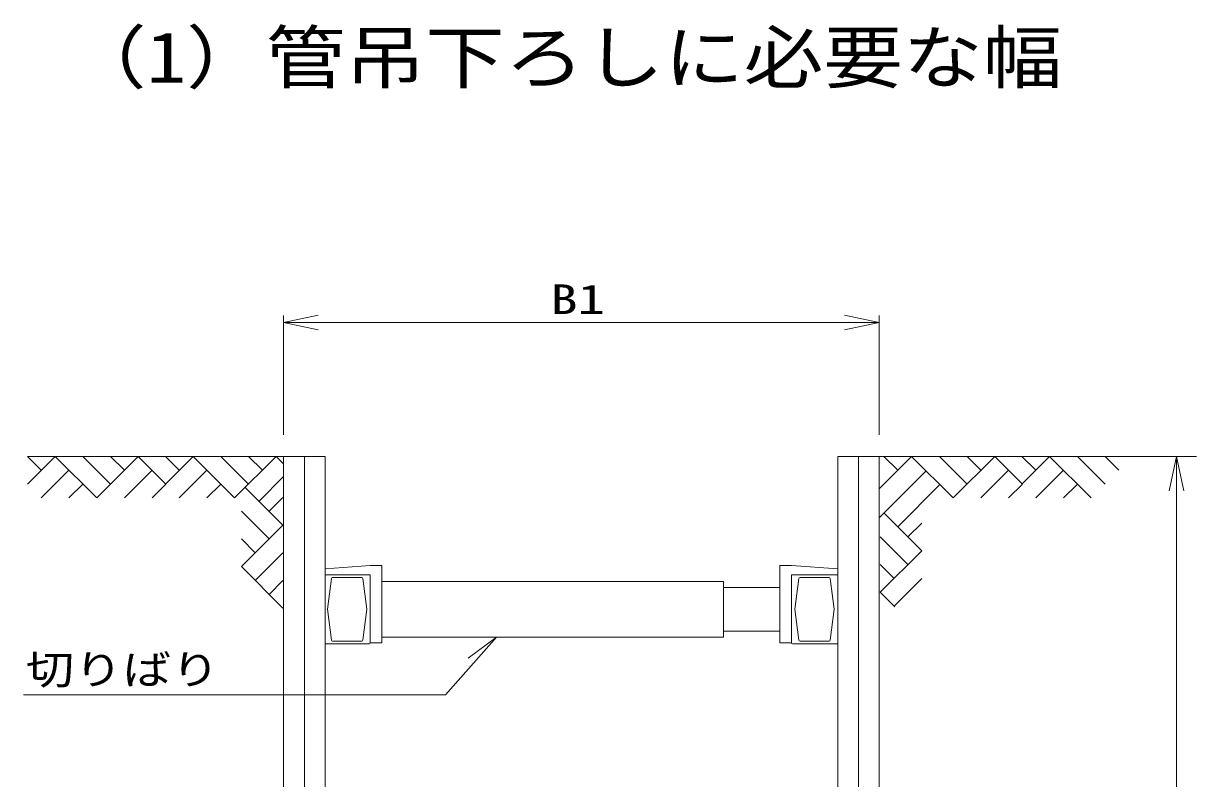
# Model space of a CAD drawing. Units: millimetres on the paper. Extents: x -398 to 398, y -282 to 282.
# Drawn here: x -332.5 to -230.8, y -76 to -10.6 of the extents above; entities that cross this region are included whole.
import ezdxf
from ezdxf.enums import TextEntityAlignment as Align

# ---------------------------------------------------------------- set-up
doc = ezdxf.new("R2010")
doc.units = ezdxf.units.MM
doc.layers.add('0-2__0-1__1-0_陣へようこそ', color=7, linetype='Continuous', lineweight=18)
doc.styles.add('ＭＳ ゴシック', font='')
doc.styles.get('ＭＳ ゴシック').set_extended_font_data('MS Gothic')

msp = doc.modelspace()

# ---------------------------------------------------------------- linework, layer by layer
at = {"layer": '0-2__0-1__1-0_陣へようこそ'}
for p, q in [((-309.919, -36.469), (-306.919, -35.832)), ((-309.919, -46.201), (-309.919, -35.856)), ((-309.919, -36.469), (-258.319, -36.469)), ((-309.919, -36.469), (-306.919, -37.107)), ((-258.319, -36.469), (-261.319, -35.832)), ((-258.319, -36.469), (-261.319, -37.107)), ((-258.319, -46.201), (-258.319, -35.856)), ((-332.119, -48.072), (-306.319, -48.072)), ((-332.119, -48.072), (-330.919, -49.272)), ((-332.119, -50.472), (-329.719, -48.072)), ((-329.719, -48.072), (-326.119, -51.672)), ((-327.319, -48.072), (-324.919, -50.472)), ((-326.119, -51.672), (-322.519, -48.072)), ((-324.919, -48.072), (-323.719, -49.272)), ((-322.519, -48.072), (-320.119, -50.472)), ((-320.164, -48.072), (-318.964, -49.272)), ((-320.164, -50.472), (-317.764, -48.072)), ((-317.764, -48.072), (-314.164, -51.672)), ((-315.364, -48.072), (-312.964, -50.472)), ((-314.164, -51.672), (-310.564, -48.072)), ((-312.964, -48.072), (-311.764, -49.272)), ((-310.564, -48.072), (-309.919, -48.716)), ((-309.919, -48.072), (-309.919, -154.272)), ((-308.119, -48.072), (-308.119, -154.272)), ((-306.319, -48.072), (-306.319, -154.272)), ((-261.919, -48.072), (-230.826, -48.072)), ((-261.919, -154.272), (-261.919, -48.072)), ((-260.119, -154.272), (-260.119, -48.072)), ((-258.319, -154.272), (-258.319, -48.072)), ((-258.319, -50.883), (-255.508, -48.072)), ((-257.908, -48.072), (-256.708, -49.272)), ((-255.508, -48.072), (-251.908, -51.672)), ((-253.108, -48.072), (-250.708, -50.472)), ((-251.908, -51.672), (-248.308, -48.072)), ((-250.708, -48.072), (-249.508, -49.272)), ((-248.308, -48.072), (-245.908, -50.472)), ((-245.952, -50.472), (-243.552, -48.072)), ((-245.952, -48.072), (-244.752, -49.272)), ((-243.552, -48.072), (-239.952, -51.672)), ((-241.152, -48.072), (-238.752, -50.472)), ((-238.752, -48.072), (-237.552, -49.272)), ((-232.568, -48.072), (-233.206, -51.072)), ((-232.568, -48.072), (-232.568, -132.072)), ((-232.568, -48.072), (-231.931, -51.072)), ((-330.919, -51.672), (-328.519, -49.272)), ((-323.719, -51.672), (-321.319, -49.272)), ((-318.964, -51.672), (-316.564, -49.272)), ((-258.319, -53.386), (-254.256, -49.323)), ((-249.508, -51.672), (-247.108, -49.272)), ((-244.752, -51.672), (-242.352, -49.272)), ((-328.519, -51.672), (-327.319, -50.472)), ((-320.119, -50.472), (-321.319, -51.672)), ((-316.564, -51.672), (-315.364, -50.472)), ((-313.248, -50.755), (-309.977, -54.026)), ((-312.048, -51.955), (-309.919, -49.827)), ((-256.707, -54.174), (-253.056, -50.523)), ((-245.908, -50.472), (-247.108, -51.672)), ((-242.352, -51.672), (-241.152, -50.472)), ((-309.977, -51.626), (-311.177, -52.826)), ((-313.577, -52.826), (-311.177, -55.226)), ((-257.907, -52.974), (-254.636, -56.245)), ((-254.636, -53.845), (-255.836, -55.045)), ((-309.977, -54.026), (-313.577, -57.626)), ((-313.577, -55.226), (-312.377, -56.426)), ((-258.236, -55.045), (-255.836, -57.445)), ((-309.977, -56.426), (-312.377, -58.826)), ((-254.636, -56.245), (-258.236, -59.845)), ((-313.577, -57.626), (-309.977, -61.226)), ((-258.236, -57.445), (-257.036, -58.645)), ((-309.977, -58.826), (-311.177, -60.026)), ((-265.919, -64.222), (-265.919, -58.322)), ((-265.919, -58.422), (-265.919, -64.222)), ((-254.636, -58.645), (-257.036, -61.045)), ((-258.236, -59.845), (-256.963, -61.118)), ((-301.419, -63.722), (-279.919, -63.722)), ((-271.819, -63.722), (-301.419, -63.722)), ((-291.487, -63.722), (-293.946, -65.555))]:
    msp.add_line(p, q, dxfattribs=at)
for points in [[(-306.319, -57.814), (-302.419, -57.522), (-306.319, -57.814)], [(-302.419, -57.522), (-301.419, -57.522), (-302.419, -57.522)], [(-301.419, -57.522), (-301.419, -64.222), (-301.419, -57.522)], [(-266.919, -57.522), (-266.919, -64.222), (-266.919, -57.522)], [(-265.919, -57.522), (-266.919, -57.522), (-265.919, -57.522)], [(-261.919, -57.822), (-265.919, -57.522), (-261.919, -57.822)], [(-302.419, -58.322), (-306.319, -58.322), (-302.419, -58.322)], [(-306.119, -61.322), (-305.78, -58.659), (-306.119, -61.322)], [(-305.681, -58.572), (-303.157, -58.572), (-305.681, -58.572)], [(-303.058, -58.659), (-302.719, -61.322), (-303.058, -58.659)], [(-302.419, -64.222), (-302.419, -58.322), (-302.419, -64.222)], [(-279.919, -58.922), (-301.419, -58.922), (-271.819, -58.922)], [(-271.819, -58.922), (-271.819, -63.722), (-271.819, -58.922)], [(-265.919, -58.322), (-261.919, -58.322), (-265.919, -58.322)], [(-265.619, -61.322), (-265.28, -58.659), (-265.619, -61.322)], [(-265.181, -58.572), (-262.657, -58.572), (-265.181, -58.572)], [(-262.558, -58.659), (-262.219, -61.322), (-262.558, -58.659)], [(-266.919, -59.422), (-271.819, -59.422), (-266.919, -59.422)], [(-305.78, -63.984), (-306.119, -61.322), (-305.78, -63.984)], [(-302.719, -61.322), (-303.058, -63.984), (-302.719, -61.322)], [(-265.28, -63.984), (-265.619, -61.322), (-265.28, -63.984)], [(-262.558, -63.984), (-262.219, -61.322), (-262.558, -63.984)], [(-332.463, -68.731), (-295.885, -68.731), (-291.487, -63.722)], [(-266.919, -63.222), (-271.819, -63.222), (-266.919, -63.222)], [(-306.319, -64.322), (-302.519, -64.322), (-306.319, -64.322)], [(-303.157, -64.072), (-305.681, -64.072), (-303.157, -64.072)], [(-301.419, -64.222), (-302.419, -64.222), (-301.419, -64.222)], [(-266.919, -64.222), (-265.919, -64.222), (-266.919, -64.222)], [(-261.919, -64.322), (-265.819, -64.322), (-262.019, -64.322)], [(-262.657, -64.072), (-265.181, -64.072), (-262.657, -64.072)]]:
    msp.add_lwpolyline(points, dxfattribs=at)
for centre, start, end in [((-305.681, -58.672), 90, 172.7468), ((-305.681, -58.672), 90, 172.7468), ((-303.157, -58.672), 7.2532, 90), ((-303.157, -58.672), 7.2532, 90), ((-265.181, -58.672), 90, 172.7468), ((-265.181, -58.672), 90, 172.7468), ((-262.657, -58.672), 7.2532, 90), ((-262.657, -58.672), 7.2532, 90), ((-305.681, -63.972), 187.2532, 270), ((-305.681, -63.972), 187.2532, 270), ((-303.157, -63.972), 270, 352.7468), ((-303.157, -63.972), 270, 352.7468), ((-265.181, -63.972), 187.2532, 270), ((-265.181, -63.972), 187.2532, 270), ((-262.657, -63.972), 270, 352.7468), ((-262.657, -63.972), 270, 352.7468), ((-302.519, -64.222), 270, 0), ((-302.519, -64.222), 270, 0), ((-265.819, -64.222), 180, 270), ((-265.819, -64.222), 180, 270)]:
    msp.add_arc(centre, 0.1, start, end, dxfattribs=at)

# ---------------------------------------------------------------- texts
at = {"layer": '0-2__0-1__1-0_陣へようこそ', "style": 'ＭＳ ゴシック'}
for s, height, width, p in [('（1）管吊下ろしに必要な幅', 4.399, 1.15, (-328.704, -17.026)), ('B1', 2.566, 1.35, (-286.806, -36.514)), ('切りばり', 2.566, 1.2, (-332.268, -68.593))]:
    msp.add_text(s, height=height, dxfattribs=dict(at, width=width)).set_placement(p, align=Align.BOTTOM_LEFT)

doc.saveas('drawing.dxf')
